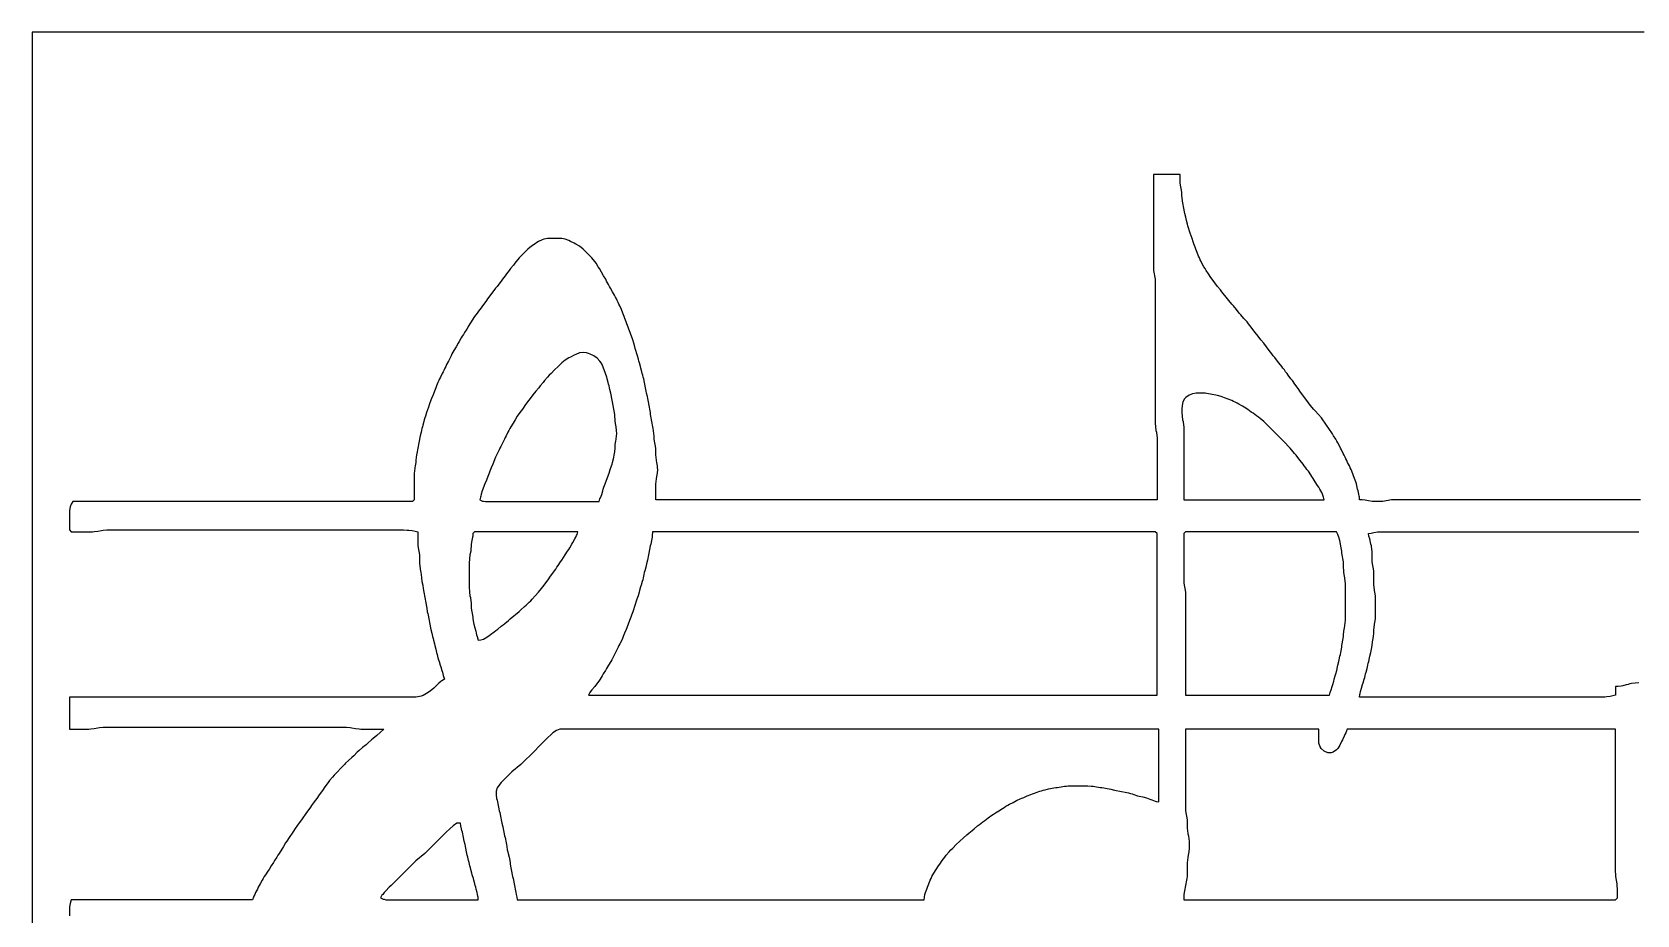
# Model space of a CAD drawing. Extents: x 0 to 1500, y 0 to 999.
# Drawn here: x 0 to 903, y 502 to 999 of the extents above; entities that cross this region are included whole.
import ezdxf

# ---------------------------------------------------------------- set-up
doc = ezdxf.new("R2010")
doc.units = 0
doc.layers.add('C18', color=18, linetype='CONTINUOUS')
doc.layers.add('C7', color=7, linetype='CONTINUOUS')

msp = doc.modelspace()

# ---------------------------------------------------------------- linework, layer by layer
at = {"layer": 'C18'}
for points in [[(631, 919), (631, 914), (631, 911), (631, 909), (631, 904), (631, 899), (631, 897), (631, 895), (631, 894), (631, 888), (631, 884), (631, 883), (631, 879), (631, 877), (631, 873), (631, 869), (631, 867), (631.083313, 865), (631.388916, 863), (631.611084, 862), (631.916687, 860), (632, 858), (632, 856), (632, 852), (632, 851), (632, 847), (632, 843), (632, 842), (632, 838), (632, 837), (632, 833), (632, 801), (632, 796), (632, 795), (632, 791), (632, 787), (632, 785), (632, 781), (632, 779), (632.083313, 777), (632.388916, 775), (632.611084, 774), (632.916687, 772), (632.972229, 771), (633, 769), (633, 767), (633, 759), (633, 757), (633, 749), (633, 748), (633, 743), (633, 740), (633, 736), (630.944458, 736), (629.944458, 736), (629, 736), (604, 736), (601, 736), (598, 736), (597, 736), (596, 736), (587, 736), (582, 736), (578, 736), (577, 736), (572, 736), (564, 736), (563, 736), (555, 736), (554, 736), (545, 736), (536, 736), (534, 736), (532, 736), (514, 736), (512, 736), (507, 736), (478, 736), (471, 736), (470, 736), (351, 736), (351, 742), (351, 744), (351.027771, 745), (351.083344, 746), (351.388885, 748), (351.777771, 750), (351.916656, 751), (352, 753), (351.972229, 754), (351.916656, 755), (351.611115, 757), (351.388885, 758), (351.083344, 760), (351.027771, 761), (351, 763), (350.972229, 764), (350.916656, 765), (350.611115, 767), (350.388885, 768), (350.083344, 770), (349.972229, 772), (349.916656, 773), (349.611115, 775), (349.388885, 776), (349.055542, 778), (348.944458, 779), (348.611115, 781), (348.388885, 782), (348.055542, 784), (347.944458, 785), (347.611115, 787), (347.388885, 788), (347.194458, 789), (346.805542, 791), (346.611115, 792), (346.388885, 793), (346.194458, 794), (345.805542, 796), (345.611115, 797), (345.194458, 799), (344.805542, 801), (344.611115, 802), (344.138885, 804), (343.861115, 805), (343.638885, 806), (343.361115, 807), (343.138885, 808), (342.611115, 810), (342.305542, 811), (341.694458, 813), (341.388885, 814), (341.138885, 815), (340.611115, 817), (340.305542, 818), (339.694458, 820), (339.388885, 821), (339.138885, 822), (338.611115, 824), (338, 826), (337.333344, 828), (336.972229, 829), (336.611115, 830), (335.805542, 832), (335.388885, 833), (335.027771, 834), (334.666656, 835), (334.333344, 836), (333.611115, 838), (333.194458, 839), (332.388885, 841), (331.611115, 843), (330.75, 845), (330.222229, 846), (329.777771, 847), (329.222229, 848), (328.777771, 849), (328.222229, 850), (327.75, 851), (326.611115, 853), (325.388885, 855), (324.833344, 856), (324.25, 857), (323.222229, 859), (322.75, 860), (321.611115, 862), (320.388885, 864), (319.194458, 866), (318.611115, 867), (317.305542, 869), (316.583344, 870), (314.916656, 872), (313, 874), (311, 875.972229), (310, 876.916687), (308, 878.527771), (306, 879.75), (305, 880.222229), (303, 881.222229), (302, 881.75), (300, 882.527771), (299, 882.75), (298, 882.916687), (296, 883), (294, 883), (292, 883), (290, 882.916687), (289, 882.75), (288, 882.527771), (287, 882.138916), (285, 881.166687), (284, 880.611084), (283, 879.972229), (281, 878.583313), (279, 876.916687), (277, 875), (275.027771, 873), (274.083344, 872), (272.388885, 870), (271.611115, 869), (270.805542, 868), (269.194458, 866), (268.388885, 865), (266.861115, 863), (266.138885, 862), (265.361115, 861), (264.638885, 860), (263.861115, 859), (263.138885, 858), (261.611115, 856), (260.805542, 855), (259.194458, 853), (258.416656, 852), (257, 850), (256.305542, 849), (255.611115, 848), (254.138885, 846), (253.361115, 845), (252.638885, 844), (251.138885, 842), (250.388885, 841), (249.694443, 840), (249, 839), (247.666672, 837), (247.027771, 836), (246.388885, 835), (245.805557, 834), (244.611115, 832), (243.333328, 830), (242.666672, 829), (242.027771, 828), (241.388885, 827), (240.25, 825), (239.75, 824), (238.611115, 822), (237.388885, 820), (236.25, 818), (235.777771, 817), (234.777771, 815), (234.222229, 814), (233.777771, 813), (233.222229, 812), (232.777771, 811), (232.222229, 810), (231.777771, 809), (231.222229, 808), (230.777771, 807), (229.777771, 805), (229.25, 804), (228.833328, 803), (228.388885, 802), (227.611115, 800), (227.194443, 799), (226.388885, 797), (225.611115, 795), (224.805557, 793), (224.388885, 792), (223.666672, 790), (223, 788), (222, 785), (221.333328, 783), (221, 782), (220.694443, 781), (220.388885, 780), (219.861115, 778), (219.638885, 777), (219.361115, 776), (219.138885, 775), (218.861115, 774), (218.388885, 772), (218.194443, 771), (217.805557, 769), (217.611115, 768), (217.388885, 767), (217.194443, 766), (216.805557, 764), (216.611115, 763), (216.222229, 761), (216.083328, 760), (215.972229, 758), (215.916672, 757), (215.611115, 755), (215.388885, 754), (215.083328, 752), (215.027771, 751), (215, 749), (215, 748), (215, 746), (215, 736), (214, 735), (210, 735), (23, 735), (22.027779, 733.5), (21.444445, 731.944458), (21.083334, 730), (21, 728), (21, 726), (21, 724), (21, 719), (22, 718), (30, 718), (32, 718), (34, 718.027771), (35, 718.083313), (37, 718.388916), (39, 718.777771), (40, 718.916687), (42, 719), (43, 719), (46, 719), (54, 719), (79, 719), (154, 719), (159, 719), (160, 719), (192, 719), (205, 719), (208, 719), (209, 719), (211, 718.972229), (212, 718.916687), (213.944443, 718.611084), (215.5, 718.25), (217, 718), (217, 714.944458), (217, 713), (217.027771, 711), (217.083328, 710), (217.388885, 708), (217.611115, 707), (217.916672, 705), (217.972229, 704), (218, 702), (218.027771, 700), (218.083328, 699), (218.388885, 697), (218.777771, 695), (218.916672, 694), (219.083328, 692), (219.388885, 690), (219.777771, 688), (220.055557, 686), (220.388885, 684), (220.611115, 683), (220.805557, 682), (221.194443, 680), (221.388885, 679), (221.611115, 678), (221.944443, 676), (222.055557, 675), (222.388885, 673), (222.611115, 672), (222.805557, 671), (223.194443, 669), (223.388885, 668), (223.611115, 667), (223.805557, 666), (224.194443, 664), (224.388885, 663), (224.861115, 661), (225.138885, 660), (225.361115, 659), (225.638885, 658), (225.861115, 657), (226.361115, 655), (226.638885, 654), (227.138885, 652), (227.361115, 651), (227.638885, 650), (227.861115, 649), (228.388885, 647), (228.694443, 646), (229, 645), (229.666672, 643), (230, 642), (230.611115, 640), (230.861115, 639), (231.388885, 637.055542), (232, 635), (230.5, 634.222229), (229.944443, 633.694458), (228.944443, 632.888916), (228, 631.972229), (226, 630.083313), (224, 628.416687), (222, 627.027771), (220, 625.916626), (219, 625.5), (217, 625.083313), (216, 625.027771), (214, 625), (212, 625), (200, 625), (160, 625), (151, 625), (150, 625), (146, 625), (21, 625), (21, 607), (28, 607), (30, 607), (32, 607.027771), (33, 607.083313), (35, 607.388916), (37, 607.777771), (38, 607.916687), (40, 608), (41, 608), (43, 608), (48, 608), (63, 608), (109, 608), (154, 608), (169, 608), (174, 608), (176, 608), (177, 608), (179, 607.916687), (180, 607.777771), (182, 607.388916), (184, 607.083313), (185, 607.027771), (187, 607), (189, 607), (198, 607), (195.944443, 605.027771), (194, 603.388916), (192, 601.777771), (191, 600.916687), (189, 599.083313), (188, 598.222229), (186, 596.611084), (184, 594.916687), (183, 593.972229), (181, 592.027771), (180, 591.083313), (178.083328, 589.388916), (176.416672, 587.861084), (175.694443, 587.138916), (174.305557, 585.611084), (173.583328, 584.777771), (171.916672, 582.972229), (170.027771, 581), (169.083328, 580), (167.388885, 578), (166.638885, 577), (165.861115, 576), (164.388885, 574), (163.694443, 573), (162.305557, 571), (161.611115, 570), (160.138885, 568), (159.388885, 567), (158.694443, 566), (157.305557, 564), (156.611115, 563), (155.138885, 561), (154.388885, 560), (153.694443, 559), (152.305557, 557), (151.611115, 556), (150.861115, 555), (149.388885, 553), (148, 551), (146.666672, 549), (144.666672, 546), (143.333328, 544), (142.666672, 543), (141.388885, 541), (140.805557, 540), (139.611115, 538), (138.972229, 537), (138.333328, 536), (137.666672, 535), (136.388885, 533), (135.805557, 532), (134.611115, 530), (133.333328, 528), (132.666672, 527), (131.333328, 525), (130.666672, 524), (130.027771, 523), (129.388885, 522), (128.25, 520), (127.777779, 519), (127.222221, 518), (126.777779, 517), (125.777779, 515), (125.25, 514.055542), (124.833336, 513.055542), (124.5, 512.5), (124, 511), (22, 511), (21.416666, 508.944458), (21.222221, 507.944458), (21.083334, 507), (21, 505), (21, 504), (21, 502)], [(905, 736), (901, 736), (895, 736), (894, 736), (892, 736), (889, 736), (881, 736), (877, 736), (876, 736), (875, 736), (872, 736), (870, 736), (868, 736), (867, 736), (865, 736), (860, 736), (858, 736), (850, 736), (834, 736), (829, 736), (797, 736), (795, 736), (787, 736), (786, 736), (781, 736), (779, 736), (777, 736), (772, 736), (769, 736), (768, 736), (766, 735.972229), (765, 735.916687), (763, 735.611084), (762, 735.388916), (760, 735.083313), (759, 735.027771), (757, 735), (755, 735.027771), (754, 735.083313), (752, 735.388916), (750.055542, 735.777771), (748.5, 735.972229), (747, 736), (746.916687, 737.5), (746.777771, 738.055542), (746.611084, 739.055542), (746.138916, 741), (745.861084, 742), (745.361084, 744), (745.138916, 745), (744.833313, 746), (744.555542, 747), (744.166687, 748), (743.388916, 750), (742.611084, 752), (742.166687, 753), (741.75, 754), (741.222229, 755), (740.222229, 757), (739.777771, 758), (739.222229, 759), (738.777771, 760), (738.222229, 761), (737.777771, 762), (736.777771, 764), (736.222229, 765), (735.777771, 766), (734.75, 768), (734.166687, 769), (733.611084, 770), (732.333313, 772), (731.666687, 773), (729.666687, 776), (728.333313, 778), (727.666687, 779), (726.305542, 781), (725.583313, 782), (723.916687, 784), (722.027771, 786), (721.083313, 787), (719.388916, 789), (718.638916, 790), (717.861084, 791), (717.138916, 792), (715.638916, 794), (714.861084, 795), (713.388916, 797), (712.694458, 798), (711.305542, 800), (710.611084, 801), (709.138916, 803), (708.361084, 804), (706.861084, 806), (706.138916, 807), (705.361084, 808), (704.638916, 809), (703.861084, 810), (703.138916, 811), (701.611084, 813), (700.805542, 814), (699.194458, 816), (698.388916, 817), (697.638916, 818), (696.861084, 819), (696.138916, 820), (694.611084, 822), (693, 824), (691.388916, 826), (689.805542, 828), (688.194458, 830), (687.388916, 831), (685.861084, 833), (685.138916, 834), (684.361084, 835), (683.611084, 836), (681.916687, 838), (680.083313, 840), (679.222229, 841), (677.611084, 843), (675.944458, 845), (675.055542, 846), (673.388916, 848), (672.611084, 849), (671.805542, 850), (670.194458, 852), (669.388916, 853), (668.611084, 854), (667, 856), (665.416687, 858), (664, 860), (663.333313, 861), (662, 863), (660.666687, 865), (660.027771, 866), (659.388916, 867), (658.25, 869), (657.777771, 870), (657.25, 871), (656.833313, 872), (656.388916, 873), (655.611084, 875), (654.805542, 877), (654.388916, 878), (653.666687, 880), (653.333313, 881), (652.666687, 883), (651.666687, 886), (651.333313, 887), (650.694458, 889), (650.388916, 890), (650.138916, 891), (649.638916, 893), (649.361084, 894), (649.138916, 895), (648.638916, 897), (648.388916, 898), (648.055542, 900), (647.944458, 901), (647.777771, 902), (647.388916, 904), (647.083313, 906), (647.027771, 907), (646.916687, 909), (646.611084, 911), (646.388916, 912), (646.083313, 914), (646.027771, 915), (646, 916.944458), (646, 919), (639, 919), (631, 919)], [(904, 633.027771), (902, 632.916687), (900, 632.611084), (899, 632.361084), (898, 632.138916), (897, 631.861084), (895, 631.388916), (894.055542, 631.222229), (892.5, 631.027771), (891, 631), (891, 626), (889.5, 625.75), (887.944458, 625.388916), (886, 625.083313), (885, 625.027771), (883, 625), (882, 625), (880, 625), (874, 625), (870, 625), (869, 625), (865, 625), (860, 625), (858, 625), (850, 625), (847, 625), (841, 625), (838, 625), (835, 625), (833, 625), (830, 625), (826, 625), (824, 625), (823, 625), (820, 625), (814, 625), (812, 625), (810, 625), (805, 625), (799, 625), (798, 625), (785, 625), (784, 625), (776, 625), (766, 625), (762, 625), (756, 625), (754, 625), (747, 625), (747.083313, 626.5), (747.222229, 627.055542), (747.416687, 628.055542), (748, 630), (748.666687, 632), (749, 633), (749.611084, 635), (749.861084, 636), (750.138916, 637), (750.361084, 638), (750.638916, 639), (751.138916, 641), (751.361084, 642), (751.638916, 643), (751.861084, 644), (752.138916, 645), (752.611084, 647), (752.805542, 648), (753.194458, 650), (753.611084, 652), (753.944458, 654), (754.222229, 656), (754.388916, 657), (754.777771, 659), (754.972229, 661), (755.027771, 663), (755.083313, 664), (755.388916, 666), (755.611084, 667), (755.916687, 669), (755.972229, 670), (756, 672), (756, 673), (756, 675), (756, 679), (755.972229, 681), (755.916687, 682), (755.611084, 684), (755.388916, 685), (755.083313, 687), (755.027771, 688), (755, 690), (755, 692), (755, 693), (754.972229, 695), (754.916687, 696), (754.611084, 698), (754.388916, 699), (754.083313, 701), (754.027771, 702), (754, 704), (754, 706), (753.972229, 707), (753.916687, 708), (753.611084, 710), (753.361084, 711), (753.138916, 712), (752.861084, 713), (752.638916, 713.944458), (752.25, 715.5), (752, 717), (753.5, 717.25), (755.055542, 717.611084), (757, 717.916687), (758, 717.972229), (760, 718), (762, 718), (765, 718), (770, 718), (778, 718), (779, 718), (783, 718), (785, 718), (786, 718), (791, 718), (796, 718), (798, 718), (803, 718), (805, 718), (810, 718), (814, 718), (820, 718), (824, 718), (828, 718), (833, 718), (834, 718), (836, 718), (837, 718), (841, 718), (848, 718), (849, 718), (851, 718), (854, 718), (862, 718), (867, 718), (868, 718), (872, 718), (876, 718), (877, 718), (885, 718), (889, 718), (890, 718), (895, 718), (897, 718), (902, 718), (904, 718)]]:
    msp.add_lwpolyline(points, dxfattribs=at)
at = {"layer": 'C7'}
for points in [[(0, 999)], [(0, 999), (0, 991), (0, 975), (0, 971), (0, 967), (0, 965), (0, 960), (0, 956), (0, 955), (0, 947), (0, 939), (0, 935), (0, 927), (0, 926), (0, 918), (0, 917), (0, 909), (0, 904), (0, 899), (0, 897), (0, 881), (0, 877), (0, 873), (0, 871), (0, 867), (0, 866), (0, 862), (0, 858), (0, 854), (0, 849), (0, 848), (0, 843), (0, 842), (0, 838), (0, 837), (0, 829), (0, 825), (0, 823), (0, 819), (0, 814), (0, 807), (0, 799), (0, 796), (0, 790), (0, 786), (0, 780), (0, 772), (0, 769), (0, 763), (0, 753), (0, 752), (0, 720), (0, 710), (0, 708), (0, 706), (0, 703), (0, 698), (0, 667), (0, 659), (0, 650), (0, 649), (0, 641), (0, 640), (0, 635), (0, 627), (0, 591), (0, 590), (0, 571), (0, 560), (0, 555), (0, 549), (0, 547), (0, 526), (0, 516), (0, 416)], [(907, 999), (901, 999), (885, 999), (884, 999), (882, 999), (880, 999), (876, 999), (875, 999), (872, 999), (870, 999), (866, 999), (863, 999), (859, 999), (853, 999), (830, 999), (825, 999), (823, 999), (821, 999), (818, 999), (813, 999), (805, 999), (800, 999), (795, 999), (793, 999), (785, 999), (784, 999), (783, 999), (779, 999), (774, 999), (773, 999), (770, 999), (767, 999), (761, 999), (751, 999), (750, 999), (745, 999), (742, 999), (740, 999), (732, 999), (724, 999), (719, 999), (713, 999), (712, 999), (704, 999), (703, 999), (698, 999), (691, 999), (685, 999), (684, 999), (674, 999), (673, 999), (672, 999), (671, 999), (661, 999), (656, 999), (648, 999), (643, 999), (640, 999), (635, 999), (632, 999), (630, 999), (624, 999), (623, 999), (621, 999), (620, 999), (615, 999), (614, 999), (609, 999), (601, 999), (600, 999), (599, 999), (589, 999), (584, 999), (576, 999), (574, 999), (570, 999), (568, 999), (543, 999), (533, 999), (517, 999), (515, 999), (510, 999), (460, 999), (455, 999), (405, 999), (397, 999), (348, 999), (344, 999), (342, 999), (291, 999), (289, 999), (269, 999), (259, 999), (258, 999), (248, 999), (245, 999), (244, 999), (224, 999), (201, 999), (196, 999), (146, 999), (145, 999), (137, 999), (136, 999), (131, 999), (124, 999), (107, 999), (106, 999), (105, 999), (100, 999), (93, 999), (76, 999), (66, 999), (56, 999), (40, 999), (0, 999)], [(252, 736), (253.5, 735.277771), (254.055557, 735.25), (255.055557, 735.055542), (256, 735.027771), (257, 735), (259, 735), (262, 735), (274, 735), (319, 735), (319.5, 736.5), (319.805542, 737.055542), (320.555542, 739), (321.138885, 741), (321.388885, 742), (321.697, 743.0082), (322.0306, 744.0083), (322.3888, 745), (323.194458, 747), (323.611115, 748), (324.333344, 750), (324.666656, 751), (325.333344, 753), (326, 755), (326.305542, 756), (326.611115, 757), (327.138885, 759), (327.361115, 760), (327.611115, 761), (327.916656, 763), (328, 765), (328.083344, 767), (328.388885, 769), (328.611115, 770), (328.916656, 772), (328.972229, 773), (328.916656, 775), (328.611115, 777), (328.388885, 778), (328.083344, 780), (328.027771, 781), (327.972229, 783), (327.916656, 784), (327.611115, 786), (327.388885, 787), (327, 789), (326.611115, 791), (326.388885, 792), (326.194458, 793), (325.805542, 795), (325.611115, 796), (325.138885, 798), (324.861115, 799), (324.638885, 800), (324.361115, 801), (324.138885, 802), (323.611115, 804), (323.305542, 805), (322.666656, 807), (321.972229, 809), (321.611115, 810), (320.722229, 812), (320.138885, 812.972229), (319.527771, 813.916687), (317.916656, 815.583313), (316, 816.916687), (314, 817.916687), (313, 818.277771), (312, 818.583313), (310, 818.833313), (308, 818.527771), (306, 817.75), (305, 817.222229), (303, 816.222229), (302, 815.75), (300, 814.527771), (298, 812.916687), (296, 811), (294, 809), (292, 807), (291.027771, 806), (290.083344, 805), (288.388885, 803), (287.611115, 802), (285.944458, 800), (285.055542, 799), (283.388885, 797), (281.805542, 795), (280.194458, 793), (279.416656, 792), (278.694458, 791), (277.305542, 789), (276.611115, 788), (275.861115, 787), (274.388885, 785), (273.027771, 783), (271.805542, 781), (270.611115, 779), (269.388885, 777), (268.833344, 776), (268.25, 775), (267.777771, 774), (266.777771, 772), (266.222229, 771), (265.777771, 770), (265.222229, 769), (264.222229, 767), (263.777771, 766), (263.222229, 765), (262.777771, 764), (262.222229, 763), (261.25, 761), (260.833344, 760), (260.388885, 759), (259.611115, 757), (259.194458, 756), (258.388885, 754), (257.611115, 752), (257.194458, 751), (256.388885, 749), (255.611115, 747), (254.805557, 745), (254.388885, 744), (253.666672, 742), (253.333328, 741), (252.694443, 739.055542), (252.416672, 738.055542), (252.25, 737.5), (252, 736)], [(648, 736), (680, 736), (701, 736), (702, 736), (703, 736), (706, 736), (712, 736), (717, 736), (723.944458, 736), (727, 736), (726.722229, 737.5), (726.138916, 739.055542), (725.722229, 740), (724.611084, 742), (723.972229, 743), (723.333313, 744), (722.027771, 746), (720.805542, 748), (720.166687, 749), (719.555542, 750), (718.138916, 752), (717.361084, 753), (716.638916, 754), (715.861084, 755), (715.138916, 756), (713.611084, 758), (712.805542, 759), (711.194458, 761), (710.388916, 762), (709.611084, 763), (707.916687, 765), (706.972229, 766), (705, 768), (703, 770), (702, 771), (700, 773), (699, 774), (697, 776), (696, 777), (694, 778.972229), (693, 779.916687), (691, 781.611084), (690, 782.361084), (689, 783.138916), (688, 783.861084), (687, 784.611084), (686, 785.305542), (684, 786.666687), (682, 787.972229), (681, 788.611084), (679, 789.75), (678, 790.222229), (677, 790.777771), (676, 791.222229), (675, 791.75), (673, 792.611084), (671, 793.333313), (670, 793.666687), (669, 794), (667, 794.583313), (666, 794.805542), (664, 795.194458), (663, 795.388916), (662, 795.611084), (660, 795.916687), (659, 795.972229), (657, 796), (655, 795.916687), (653, 795.527771), (651.027771, 794.722229), (649.25, 793.527771), (648.5, 792.75), (647.5, 790.972229), (647.083313, 789), (647, 787), (647, 785), (647.083313, 783), (647.388916, 781), (647.611084, 780), (647.916687, 778), (647.972229, 777), (648, 775), (648, 772), (648, 769), (648, 763), (648, 757), (648, 756), (648, 748), (648, 746), (648, 736)], [(249, 718), (248, 717), (247.916672, 715.5), (247.777771, 714.944458), (247.611115, 713.944458), (247.388885, 713), (247.083328, 711), (247.027771, 710), (246.916672, 708), (246.777771, 707), (246.388885, 705), (246.083328, 703), (246.027771, 702), (246, 701), (246, 699), (246, 693), (246, 688), (246, 686), (246.027771, 685), (246.083328, 684), (246.388885, 682), (246.611115, 681), (246.916672, 679), (246.972229, 678), (247.027771, 676), (247.083328, 675), (247.388885, 673), (247.611115, 672), (247.944443, 670), (248.055557, 669), (248.388885, 667), (248.638885, 666), (249.138885, 664), (249.638885, 662), (249.861115, 661), (250.138885, 660.055542), (250.388885, 659.055542), (251, 657), (252.5, 657.111084), (254.055557, 657.638916), (255, 658.111084), (257, 659.388916), (258, 660.138916), (260, 661.638916), (261, 662.388916), (262, 663.194458), (264, 664.805542), (265, 665.611084), (266, 666.388916), (268, 668.055542), (269, 668.944458), (271, 670.611084), (272, 671.388916), (274, 673.083313), (275, 674.027771), (277, 675.916687), (277.972229, 676.777771), (279.777771, 678.388916), (280.611115, 679.222229), (281.388885, 680.083313), (283.083344, 682), (284.916656, 684), (286.611115, 686), (287.361115, 687), (288.138885, 688), (289.611115, 690), (290.305542, 691), (291.694458, 693), (292.388885, 694), (293.861115, 696), (294.611115, 697), (295.305542, 698), (296, 699), (297.333344, 701), (298, 702), (300, 705), (301.333344, 707), (301.972229, 708), (302.611115, 709), (303.75, 711), (304.25, 712), (305.361115, 714), (305.916687, 714.944458), (306.361115, 715.944458), (306.666687, 716.5), (307, 718), (249, 718)], [(349, 718), (348.972229, 715.944458), (348.916656, 714.944458), (348.611115, 713), (348.138885, 711), (347.861115, 710), (347.388885, 708), (347, 706), (346.611115, 704), (346.388885, 703), (346.194458, 702), (345.805542, 700), (345.583344, 699), (345.305542, 698), (344.694458, 696), (344.416656, 695), (344.194458, 694), (343.805542, 692), (343.583344, 691), (343.305542, 690), (342.694458, 688), (342.388885, 687), (341.861115, 685), (341.611115, 684), (341, 682), (340.333344, 680), (339, 676), (338.333344, 674), (338, 673), (337.333344, 671), (336.972229, 670), (336.611115, 669), (336.194458, 668), (335.388885, 666), (334.611115, 664), (334.194458, 663), (333.388885, 661), (332.611115, 659), (332.166656, 658), (331.75, 657), (330.777771, 655), (330.222229, 654), (329.777771, 653), (329.222229, 652), (328.222229, 650), (327.777771, 649), (326.75, 647), (326.166656, 646), (325.611115, 645), (324.388885, 643), (323.194458, 641), (322.611115, 640), (321.388885, 638), (320.805542, 637), (320.166656, 636), (319.555542, 635), (318.833344, 634), (318.138885, 633), (316.611115, 631), (315.027771, 629.055542), (314.277771, 628.055542), (313.777771, 627.5), (313, 626), (335, 626), (349, 626), (368, 626), (390, 626), (406, 626), (414, 626), (453, 626), (471, 626), (472, 626), (475, 626), (547, 626), (552, 626), (553, 626), (556, 626), (560, 626), (561, 626), (563, 626), (564, 626), (565, 626), (576, 626), (577, 626), (578, 626), (589, 626), (590, 626), (593, 626), (594, 626), (613, 626), (615, 626), (623, 626), (624, 626), (628, 626), (633, 626), (633, 627.5), (633, 628.055542), (633, 634), (633, 642), (633, 650), (633, 651), (633, 680), (633, 681), (633, 686), (633, 693), (633, 698), (633, 706), (633, 713), (633, 717), (632, 718), (624, 718), (619, 718), (611, 718), (608, 718), (607, 718), (602, 718), (594, 718), (593, 718), (591, 718), (590, 718), (588, 718), (586, 718), (566, 718), (565, 718), (564, 718), (540, 718), (538, 718), (530, 718), (521, 718), (519, 718), (515, 718), (513, 718), (478, 718), (472, 718), (468, 718), (349, 718)], [(649, 718), (648, 717), (648, 709), (648, 699), (648, 693), (648, 692), (648.027771, 690), (648.083313, 689), (648.388916, 687), (648.611084, 686), (648.916687, 684), (649, 682), (649, 680), (649, 676), (649, 663), (649, 657), (649, 646), (649, 643), (649, 638), (649, 636), (649, 626), (651.055542, 626), (655, 626), (656, 626), (657, 626), (662, 626), (668, 626), (681, 626), (712, 626), (714, 626), (730, 626), (730.444458, 627.5), (730.666687, 628.055542), (731, 629.055542), (731.611084, 631), (731.861084, 632), (732.388916, 634), (732.694458, 635), (733.305542, 637), (733.611084, 638), (734.138916, 640), (734.611084, 642), (734.805542, 643), (735.194458, 645), (735.388916, 646), (735.861084, 648), (736.138916, 649), (736.361084, 650), (736.611084, 651), (736.944458, 653), (737.055542, 654), (737.222229, 655), (737.611084, 657), (737.916687, 659), (737.972229, 660), (738.083313, 662), (738.388916, 664), (738.611084, 665), (738.916687, 667), (738.972229, 668), (739, 669), (739, 671), (739, 678), (739, 681), (739, 685), (739, 687), (738.972229, 689), (738.916687, 690), (738.611084, 692), (738.388916, 693), (738.083313, 695), (738.027771, 696), (738, 698), (737.972229, 700), (737.916687, 701), (737.611084, 703), (737.388916, 704), (737.055542, 706), (736.944458, 707), (736.611084, 709), (736.194458, 711), (735.805542, 713), (735.333313, 714.944458), (734.972229, 715.944458), (734.805542, 716.5), (734, 718), (732.5, 718), (726, 718), (717, 718), (712, 718), (711, 718), (709, 718), (702, 718), (693, 718), (692, 718), (690, 718), (686, 718), (684, 718), (674, 718), (670, 718), (662, 718), (657, 718), (649, 718)], [(273, 511), (284, 511), (285, 511), (334, 511), (386, 511), (441, 511), (502, 511), (502.083344, 512.5), (502.416656, 514.055542), (502.694458, 515), (503.388885, 517), (503.805542, 518), (504.611115, 520), (505.388885, 522), (505.833344, 523), (506.277771, 524), (507.388885, 526), (508.666656, 528), (510, 530), (510.694458, 531), (512.138916, 533), (512.861084, 534), (513.638916, 535), (514.388916, 536), (516.083313, 538), (517.027771, 539), (518, 540), (520, 542), (522, 544), (524, 545.916687), (526, 547.611084), (527, 548.388916), (529, 550.055542), (530, 550.944458), (532, 552.611084), (533, 553.361084), (535, 554.861084), (536, 555.638916), (537, 556.361084), (538, 557.138916), (540, 558.555542), (541, 559.166687), (542, 559.805542), (544, 561.027771), (546, 562.333313), (547, 562.972229), (548, 563.611084), (549, 564.166687), (550, 564.75), (552, 565.777771), (553, 566.222229), (554, 566.777771), (556, 567.75), (557, 568.166687), (558, 568.611084), (560, 569.388916), (562, 570.194458), (563, 570.611084), (564, 570.972229), (565, 571.333313), (567, 572), (568, 572.305542), (569, 572.611084), (570, 572.861084), (572, 573.361084), (573, 573.611084), (575, 573.944458), (576, 574.055542), (577, 574.222229), (578, 574.388916), (579, 574.611084), (581, 574.916687), (582, 574.972229), (583, 575), (585, 575), (590, 575), (593, 575), (594, 575), (596, 574.972229), (597, 574.916687), (599, 574.611084), (600, 574.388916), (601, 574.222229), (602, 574.055542), (603, 573.944458), (605, 573.611084), (606, 573.361084), (607, 573.138916), (609, 572.638916), (610, 572.388916), (612, 572.055542), (613, 571.944458), (615, 571.611084), (617, 571.138916), (618, 570.833313), (619, 570.555542), (620, 570.166687), (622, 569.472229), (623, 569.222229), (625, 568.805542), (627, 568.305542), (629, 567.611084), (630, 567.194458), (631.944458, 566.472229), (632.5, 566.277771), (634, 566), (634, 570), (634, 587), (634, 607), (631.944458, 607), (629, 607), (604, 607), (600, 607), (583, 607), (580, 607), (516, 607), (505, 607), (362, 607), (315, 607), (302, 607), (300, 607), (299, 607), (297, 606.888916), (295, 606.277771), (293, 604.888916), (292, 603.972229), (290, 602), (288, 600), (280, 592), (278, 590), (276, 588.027771), (275, 587.083313), (273, 585.388916), (272, 584.611084), (270, 582.916687), (269, 581.972229), (268, 581), (266, 579), (264.027771, 577), (263.111115, 576), (261.722229, 574), (261.111115, 572), (261.083344, 570), (261.388885, 568), (261.611115, 567), (261.805542, 566), (262.194458, 564), (262.388885, 563), (262.861115, 561), (263.138885, 560), (263.611115, 558), (263.805542, 557), (264, 556), (264.388885, 554), (264.805542, 552), (265.194458, 550), (265.388885, 549), (265.861115, 547), (266.138885, 546), (266.361115, 545), (266.611115, 544), (266.944458, 542), (267.055542, 541), (267.388885, 539), (267.638885, 538), (267.861115, 537), (268.361115, 535), (268.611115, 534), (268.944458, 532), (269.055542, 531), (269.388885, 529), (269.611115, 528), (269.805542, 527), (270.194458, 525), (270.388885, 524), (270.611115, 523), (270.805542, 522), (271.194458, 520), (271.388885, 519), (271.611115, 518), (271.805542, 517), (272.194458, 515), (272.388885, 514.055542), (272.75, 512.5), (273, 511)], [(649, 607), (649, 595), (649, 588), (649, 580), (649, 578), (649, 577), (649, 576), (649, 567), (649, 564), (649.027771, 562), (649.083313, 561), (649.388916, 559), (649.611084, 558), (649.916687, 556), (649.972229, 555), (650, 553), (650.027771, 551), (650.083313, 550), (650.388916, 548), (650.611084, 547), (650.916687, 545), (650.972229, 544), (651, 542), (651, 540), (650.916687, 538), (650.777771, 537), (650.388916, 535), (650.083313, 533), (650.027771, 532), (650, 530), (650, 529), (650, 527), (650, 526), (649.916687, 524), (649.777771, 523), (649.388916, 521), (649.194458, 520), (648.805542, 518), (648.611084, 517), (648.388916, 516), (648.083313, 514.055542), (648.027771, 513.055542), (648, 511), (654, 511), (656, 511), (659, 511), (667, 511), (677, 511), (679, 511), (686, 511), (691, 511), (694, 511), (698, 511), (703, 511), (711, 511), (712, 511), (716, 511), (719, 511), (723, 511), (728, 511), (736, 511), (737, 511), (740, 511), (744, 511), (748, 511), (754, 511), (758, 511), (764, 511), (780, 511), (784, 511), (788, 511), (790, 511), (798, 511), (803, 511), (811, 511), (819, 511), (820, 511), (822, 511), (823, 511), (831, 511), (833, 511), (849, 511), (856, 511), (857, 511), (859, 511), (865, 511), (866, 511), (868, 511), (870, 511), (874, 511), (878, 511), (881, 511), (884, 511), (887, 511), (891, 511), (892, 512), (892, 515.055542), (892, 517), (891.972229, 519), (891.916687, 520), (891.611084, 522), (891.222229, 524), (891.083313, 525), (891, 527), (891, 528), (891, 530), (891, 536), (891, 553), (891, 567), (891, 571), (891, 576), (891, 577), (891, 581), (891, 586), (891, 607), (882, 607), (878, 607), (876, 607), (874, 607), (873, 607), (872, 607), (870, 607), (869, 607), (864, 607), (863, 607), (861, 607), (860, 607), (852, 607), (848, 607), (843, 607), (835, 607), (833, 607), (830, 607), (828, 607), (820, 607), (817, 607), (811, 607), (806, 607), (781, 607), (778, 607), (776, 607), (744, 607), (740, 607), (739.5, 605.5), (739.166687, 604.944458), (738.75, 603.944458), (738.222229, 603), (737.25, 601), (736.833313, 600), (735.916626, 598), (734.694458, 596.083313), (733.888916, 595.25), (732, 593.972229), (731, 593.583313), (729, 593.583313), (727.027771, 594.5), (725.333374, 596.083313), (724.722229, 597.027771), (724.111084, 599), (724.027771, 600), (724, 602), (724, 603.944458), (724, 607), (717, 607), (653, 607), (649, 607)], [(239, 554), (236.944443, 552.527771), (235, 550.916687), (233, 549), (232, 548), (231, 547), (225, 541), (223, 539), (222, 538.027771), (221, 537.083313), (219, 535.388916), (218, 534.611084), (216, 532.916687), (215, 531.972229), (214, 531), (212, 529), (205, 522), (202, 519), (201, 518), (199.027771, 516), (198.111115, 515.055542), (197.305557, 514.055542), (196.777771, 513.5), (196, 512), (197.5, 511.277771), (198.055557, 511.25), (199.055557, 511.055542), (200, 511.027771), (201, 511), (202, 511), (205, 511), (215, 511), (251, 511), (250.916672, 512.5), (250.777771, 513.055542), (250.611115, 514.055542), (250.361115, 515), (249.861115, 517), (249.638885, 518), (249.361115, 519), (249.138885, 520), (248.611115, 522), (248.305557, 523), (247.694443, 525), (247.388885, 526), (246.861115, 528), (246.638885, 529), (246.361115, 530), (245.861115, 532), (245.638885, 533), (245.361115, 534), (245.138885, 535), (244.861115, 536), (244.388885, 538), (244, 540), (243.611115, 542), (243.194443, 544), (242.805557, 546), (242.611115, 547), (242.361115, 548), (242.138885, 549), (241.861115, 550), (241.638885, 550.944458), (241.25, 552.5), (241, 554), (239, 554)]]:
    msp.add_lwpolyline(points, dxfattribs=at)

doc.saveas('drawing.dxf')
